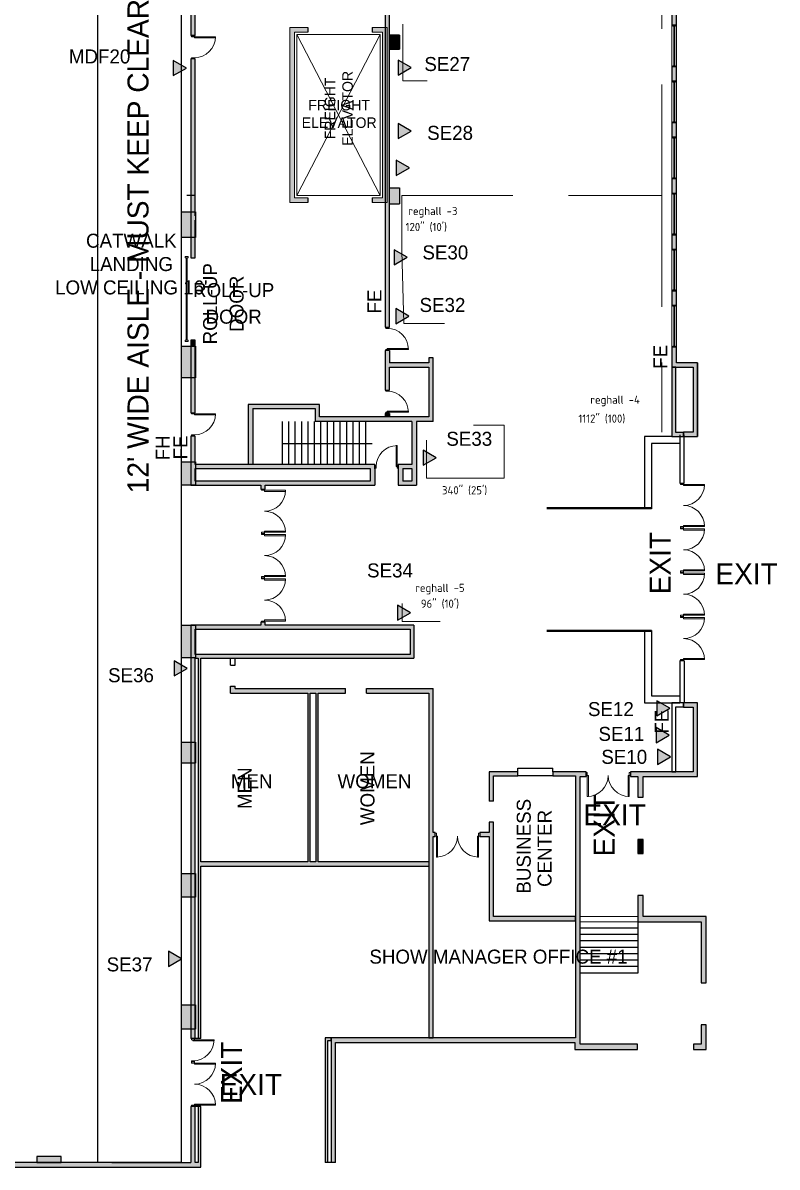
# Model space of a CAD drawing. Header units: inches. Extents: x 684 to 4480, y -4066 to -194.
# Drawn here: x 3188 to 4480, y -4065 to -2105 of the extents above; entities that cross this region are included whole.
import ezdxf
from ezdxf.enums import TextEntityAlignment as Align

# ---------------------------------------------------------------- set-up
doc = ezdxf.new("R2010")
doc.units = ezdxf.units.IN
doc.header["$LTSCALE"] = 100
doc.header["$MEASUREMENT"] = 0
doc.linetypes.add('DASHEDTINY', pattern=[2.8575, 1.905, -0.9525])
doc.layers.add('AP_Name', color=176, linetype='CONTINUOUS', lineweight=0, true_color=0x000080)
doc.layers.add('WIRE RUN', color=200, linetype='DASHEDTINY', lineweight=13, true_color=0xaa00ff)
for name, color, linetype in [('bldg_clmn', 9, 'CONTINUOUS'), ('bldg_fire90', 1, 'CONTINUOUS'), ('bldg_keepclear', 1, 'CONTINUOUS'), ('bldg_stairs', 9, 'CONTINUOUS'), ('bldg_text90', 94, 'CONTINUOUS')]:
    doc.layers.add(name, color=color, linetype=linetype)
for name, color, linetype, lineweight in [('bldg_doors', 7, 'CONTINUOUS', 18), ('bldg_elev', 9, 'CONTINUOUS', 18), ('bldg_glass', 7, 'CONTINUOUS', 18), ('bldg_text', 94, 'CONTINUOUS', 25), ('bldg_wallint', 7, 'CONTINUOUS', 25), ('bldg_wallintsol', 7, 'CONTINUOUS', 25), ('data_location', 110, 'CONTINUOUS', 25), ('LENGTH', 4, 'CONTINUOUS', 18)]:
    doc.layers.add(name, color=color, linetype=linetype, lineweight=lineweight)
doc.styles.add('bldgtx24', font='bldgtx24')
doc.styles.add('bldgtx30', font='bldgtx30')
doc.styles.add('bldgtx36', font='bldgtx36')
doc.styles.add('iso3098', font='iso3098')
doc.styles.add('showtx24', font='showtx24')

msp = doc.modelspace()

# ---------------------------------------------------------------- hatches: boundary and pattern name
at = {"layer": 'bldg_clmn'}
for points in [[(3459.4, -2428.9), (3483.4, -2428.9), (3483.4, -2472.9), (3459.4, -2472.9)], [(3459.4, -2658.9), (3483.4, -2658.9), (3483.4, -2712.9), (3459.4, -2712.9)], [(3459.4, -2856.9), (3483.4, -2856.9), (3483.4, -2896.9), (3459.4, -2896.9)], [(3459.4, -3136.9), (3483.4, -3136.9), (3483.4, -3192.9), (3459.4, -3192.9)], [(3459.4, -3336.9), (3483.4, -3336.9), (3483.4, -3372.9), (3459.4, -3372.9)], [(3459.4, -3561.9), (3483.4, -3561.9), (3483.4, -3602.9), (3459.4, -3602.9)], [(3459.4, -3786.9), (3483.4, -3786.9), (3483.4, -3828.9), (3459.4, -3828.9)], [(3211.4, -4056.9), (3253.4, -4056.9), (3253.4, -4046.9), (3211.4, -4046.9)]]:
    msp.add_hatch(color=256, dxfattribs=at).paths.add_polyline_path(points, flags=0)
at = {"layer": 'bldg_keepclear'}
h = msp.add_hatch(dxfattribs=at)
h.set_pattern_fill('ANSI31', color=256, scale=300, style=0)
h.set_pattern_definition([])
h.paths.add_polyline_path([(3459.4, -954.3), (3315.4, -954.3), (3315.4, -4056.4), (3459.4, -4056.4)], flags=0)
h.paths.add_polyline_path([(3357, -2036.1), (3357, -2939.1), (3412.8, -2939.1), (3412.8, -2036.1)], flags=0)
at = {"layer": 'bldg_wallintsol'}
for points in [[(3815.6, -1686.9), (3808.4, -1686.9), (3808.4, -2176.4), (3808.4, -2626.4), (3815.6, -2626.4)], [(3482.7, -1988.9), (3475.4, -1988.9), (3475.4, -2126.9), (3482.7, -2126.9)], [(4307.6, -2015.6), (4299.5, -2015.6), (4299.5, -2108.6), (4307.6, -2108.6)], [(3675.8, -2113), (3645.1, -2113), (3645.1, -2413), (3675.8, -2413), (3675.8, -2405), (3653.1, -2405), (3653.1, -2121), (3675.8, -2121)], [(3808.4, -2113), (3785.9, -2113), (3785.9, -2121), (3804, -2121), (3804, -2405), (3785.9, -2405), (3785.9, -2413), (3808.4, -2413), (3808.4, -2176.4)], [(3832.6, -2126), (3815.6, -2126), (3815.6, -2150), (3832.6, -2150)], [(3832.6, -2388), (3815.6, -2388), (3815.6, -2415), (3832.6, -2415)], [(3482.7, -2472.9), (3475.4, -2472.9), (3475.4, -2507.6), (3482.7, -2507.6)], [(3482.7, -2648.9), (3475.4, -2648.9), (3475.4, -2658.9), (3482.7, -2658.9)], [(4343.6, -2687.6), (4307.6, -2687.6), (4307.6, -2660.6), (4299.5, -2660.6), (4299.5, -2695.1), (4336.1, -2695.1), (4336.1, -2806.1), (4319.6, -2806.1), (4319.6, -2813.6), (4343.6, -2813.6)], [(4319.6, -2807), (4306.1, -2807), (4306.1, -2695.1), (4299.5, -2695.1), (4299.5, -2813.6), (4319.6, -2813.6)], [(3482.7, -2712.9), (3475.4, -2712.9), (3475.4, -2765.6), (3475.4, -2772.9), (3482.7, -2772.9)], [(3815.6, -2774.1), (3808.4, -2774.1), (3808.4, -2780.1), (3815.6, -2780.1)], [(3482.7, -2812.9), (3475.4, -2812.9), (3475.4, -2856.9), (3482.7, -2856.9)], [(3790.8, -2861.6), (3483.4, -2861.6), (3483.4, -2868.2), (3782.8, -2868.2), (3782.8, -2890.2), (3602.7, -2890.2), (3483.4, -2890.2), (3483.4, -2896.9), (3595.4, -2896.9), (3595.4, -2903.7), (3602.7, -2903.7), (3602.7, -2896.9), (3790.8, -2896.9)], [(3890.4, -3245.3), (3776.6, -3245.3), (3776.6, -3253.3), (3883.2, -3253.3), (3883.2, -3843.5), (3890.4, -3843.5), (3890.4, -3499), (3894.2, -3499), (3894.2, -3491.8), (3890.4, -3491.8)], [(4250.4, -3395.8), (4343.6, -3395.8), (4343.6, -3269.8), (4319.6, -3269.8), (4319.6, -3277.3), (4336.1, -3277.3), (4336.1, -3387.7), (4250.4, -3387.7), (4228.4, -3387.7), (4228.4, -3395.8), (4241.4, -3395.8), (4241.4, -3431.6), (4250.4, -3431.6)], [(4152.4, -3387.7), (4095.3, -3387.7), (4095.3, -3394.9), (4134.3, -3394.9), (4134.3, -3843.5), (3715.9, -3843.5), (3715.9, -3848.1), (3715.9, -4056.9), (3723.4, -4056.9), (3723.4, -3851.6), (4133.4, -3851.6), (4133.4, -3863.6), (4240.4, -3863.6), (4240.4, -3854.6), (4142.4, -3854.6), (4142.4, -3843.5), (4142.4, -3395.8), (4152.4, -3395.8)], [(4035.3, -3387.7), (3986.4, -3387.7), (3986.4, -3438.4), (3993.7, -3438.4), (3993.7, -3394.9), (4035.3, -3394.9)], [(3993.7, -3491.8), (3993.7, -3474.4), (3986.4, -3474.4), (3986.4, -3491.8), (3970.2, -3491.8), (3970.2, -3499), (3986.4, -3499), (3986.4, -3642.9), (4134.3, -3642.9), (4134.3, -3635.6), (3993.7, -3635.6)], [(4250.4, -3503.6), (4241.4, -3503.6), (4241.4, -3527.6), (4250.4, -3527.6)], [(4358.4, -3635.6), (4250.4, -3635.6), (4250.4, -3599.6), (4241.4, -3599.6), (4241.4, -3635.6), (4241.4, -3644.6), (4250.4, -3644.6), (4349.4, -3644.6), (4349.4, -3749.4), (4358.4, -3749.4)], [(4358.4, -3821.4), (4349.4, -3821.4), (4349.4, -3854.6), (4336.4, -3854.6), (4336.4, -3863.6), (4358.4, -3863.6)], [(3715.9, -3843.5), (3705.4, -3843.5), (3705.4, -4056.9), (3710.1, -4056.9), (3710.1, -3848.1), (3715.9, -3848.1)], [(3492.7, -3960.9), (3488.1, -3960.9), (3488.1, -4056.9), (3482.7, -4056.9), (3482.7, -3960.9), (3475.4, -3960.9), (3475.4, -4056.9), (3340, -4056.9), (2196.4, -4056.9), (2196.4, -4065), (3340, -4065), (3492.7, -4065)], [(3492.7, -3960.9), (3488.1, -3960.9), (3488.1, -4056.9), (3482.7, -4056.9), (3482.7, -3960.9), (3475.4, -3960.9), (3475.4, -4056.9), (3340, -4056.9), (3340, -4065), (3492.7, -4065)]]:
    msp.add_hatch(color=256, dxfattribs=at).paths.add_polyline_path(points, flags=0)
h = msp.add_hatch(color=256, dxfattribs=at)
h.paths.add_polyline_path([(3482.7, -2166.9), (3475.4, -2166.9), (3475.4, -2183.6), (3475.4, -2400.9), (3482.7, -2400.9)], flags=0)
h.paths.add_polyline_path([(3482.7, -2400.9), (3475.4, -2400.9), (3475.4, -2402.9), (3475.4, -2428.9), (3482.7, -2428.9)], flags=0)
h = msp.add_hatch(color=256, dxfattribs=at)
h.paths.add_polyline_path([(4307.6, -2180.6), (4299.5, -2180.6), (4299.5, -2204.6), (4307.6, -2204.6)], flags=0)
h.paths.add_polyline_path([(4307.6, -2276.6), (4299.5, -2276.6), (4299.5, -2300.6), (4307.6, -2300.6)], flags=0)
h.paths.add_polyline_path([(4307.6, -2372.6), (4299.5, -2372.6), (4299.5, -2396.6), (4307.6, -2396.6)], flags=0)
h.paths.add_polyline_path([(4307.6, -2468.6), (4299.5, -2468.6), (4299.5, -2492.6), (4307.6, -2492.6)], flags=0)
h.paths.add_polyline_path([(4307.6, -2564.6), (4299.5, -2564.6), (4299.5, -2588.6), (4307.6, -2588.6)], flags=0)
h = msp.add_hatch(color=256, dxfattribs=at)
h.paths.add_polyline_path([(3861.9, -2788.1), (3890.4, -2788.1), (3890.4, -2687.6), (3890.4, -2679), (3883.2, -2679), (3883.2, -2687.6), (3815.6, -2687.6), (3815.6, -2666.4), (3808.4, -2666.4), (3808.4, -2734.1), (3815.6, -2734.1), (3815.6, -2694.9), (3883.2, -2694.9), (3883.2, -2780.1), (3695.6, -2780.1), (3695.6, -2759), (3573.6, -2759), (3573.6, -2861.6), (3581.6, -2861.6), (3581.6, -2765.6), (3688.4, -2765.6), (3688.4, -2788.1), (3853.9, -2788.1), (3853.9, -2861.6), (3830.8, -2861.6), (3830.8, -2868.9), (3830.8, -2896.9), (3861.9, -2896.9)], flags=0)
h.paths.add_polyline_path([(3853.9, -2868.2), (3853.9, -2890.2), (3838.8, -2890.2), (3838.8, -2868.2)], flags=0)
h = msp.add_hatch(color=256, dxfattribs=at)
h.paths.add_polyline_path([(3857.3, -3136.9), (3602.7, -3136.9), (3602.7, -3131.7), (3595.4, -3131.7), (3595.4, -3136.9), (3475.4, -3136.9), (3475.4, -3193.5), (3475.4, -3844.9), (3482.7, -3844.9), (3482.7, -3193.5), (3488.1, -3193.5), (3488.1, -3549.6), (3488.1, -3844.9), (3492.7, -3844.9), (3492.7, -3549.6), (3883.2, -3549.6), (3883.2, -3542.4), (3693.8, -3542.4), (3693.8, -3253.3), (3740.6, -3253.3), (3740.6, -3245.3), (3551.5, -3245.3), (3551.5, -3241.1), (3543.5, -3241.1), (3543.5, -3253.3), (3675.8, -3253.3), (3675.8, -3542.4), (3492.7, -3542.4), (3492.7, -3193.5), (3857.3, -3193.5)], flags=0)
h.paths.add_polyline_path([(3602.7, -3143.5), (3851.4, -3143.5), (3851.4, -3186.8), (3492.7, -3186.8), (3482.7, -3186.8), (3482.7, -3143.5)], flags=0)
h.paths.add_polyline_path([(3679.8, -3253.3), (3689.8, -3253.3), (3689.8, -3542.4), (3679.8, -3542.4)], flags=0)
at = {"layer": 'data_location'}
for points in [[(3467.8, -2182.7), (3445.4, -2169.8), (3445.4, -2195.6)], [(3853, -2181.9), (3830.6, -2169), (3830.6, -2194.8)], [(3853, -2290.5), (3830.6, -2277.6), (3830.6, -2303.4)], [(3849.7, -2353.6), (3827.3, -2340.6), (3827.3, -2366.5)], [(3846, -2506.7), (3823.6, -2493.8), (3823.6, -2519.6)], [(3848.9, -2607.5), (3826.5, -2594.6), (3826.5, -2620.4)], [(3895.5, -2850), (3873.2, -2837.1), (3873.2, -2862.9)], [(3851.8, -3115.5), (3829.4, -3102.6), (3829.4, -3128.4)], [(3469.3, -3210.8), (3447, -3197.9), (3447, -3223.7)], [(4295.9, -3279), (4273.5, -3266.1), (4273.5, -3292)], [(4294.7, -3325.2), (4272.3, -3312.3), (4272.3, -3338.1)], [(4297.2, -3362.3), (4274.8, -3349.4), (4274.8, -3375.2)], [(3437, -3695.3), (3437, -3721.2), (3459.4, -3708.2)]]:
    msp.add_hatch(color=256, dxfattribs=at).paths.add_polyline_path(points, flags=0)

# ---------------------------------------------------------------- linework, layer by layer
at = {"layer": 'bldg_clmn'}
for points in [[(3459.4, -2428.9), (3483.4, -2428.9), (3483.4, -2472.9), (3459.4, -2472.9)], [(3459.4, -2658.9), (3483.4, -2658.9), (3483.4, -2712.9), (3459.4, -2712.9)], [(3459.4, -2856.9), (3483.4, -2856.9), (3483.4, -2896.9), (3459.4, -2896.9)], [(3459.4, -3136.9), (3483.4, -3136.9), (3483.4, -3192.9), (3459.4, -3192.9)], [(3459.4, -3336.9), (3483.4, -3336.9), (3483.4, -3372.9), (3459.4, -3372.9)], [(3459.4, -3561.9), (3483.4, -3561.9), (3483.4, -3602.9), (3459.4, -3602.9)], [(3459.4, -3786.9), (3483.4, -3786.9), (3483.4, -3828.9), (3459.4, -3828.9)], [(3211.4, -4056.9), (3253.4, -4056.9), (3253.4, -4046.9), (3211.4, -4046.9)]]:
    msp.add_lwpolyline(points, close=True, dxfattribs=at)
at = {"layer": 'bldg_doors'}
for p, q in [((3476.6, -2128.9), (3476.6, -2126.9)), ((3476.6, -2126.9), (3481.6, -2126.9)), ((3481.6, -2128.9), (3476.6, -2128.9)), ((3481.6, -2126.9), (3481.6, -2128.9)), ((3481.6, -2128.9), (3481.6, -2130.6)), ((3517.6, -2128.9), (3481.6, -2128.9)), ((3481.6, -2130.6), (3517.6, -2130.6)), ((3517.6, -2130.6), (3517.6, -2128.9)), ((3476.6, -2164.9), (3476.6, -2166.9)), ((3481.6, -2164.9), (3476.6, -2164.9)), ((3476.6, -2166.9), (3481.6, -2166.9)), ((3481.6, -2166.9), (3481.6, -2164.9)), ((3470.7, -2505.6), (3465.7, -2505.6)), ((3465.7, -2505.6), (3465.7, -2507.6)), ((3465.7, -2507.6), (3470.7, -2507.6)), ((3469.2, -2507.6), (3467.2, -2507.6)), ((3467.2, -2507.6), (3467.2, -2648.9)), ((3469.2, -2648.9), (3469.2, -2507.6)), ((3470.7, -2507.6), (3470.7, -2505.6)), ((3814.5, -2626.4), (3809.5, -2626.4)), ((3809.5, -2626.4), (3809.5, -2628.4)), ((3809.5, -2628.4), (3814.5, -2628.4)), ((3814.5, -2628.4), (3814.5, -2626.4)), ((3465.7, -2650.9), (3465.7, -2648.9)), ((3465.7, -2648.9), (3470.7, -2648.9)), ((3470.7, -2650.9), (3465.7, -2650.9)), ((3467.2, -2648.9), (3469.2, -2648.9)), ((3470.7, -2648.9), (3470.7, -2650.9)), ((3809.5, -2666.4), (3809.5, -2664.4)), ((3809.5, -2664.4), (3814.5, -2664.4)), ((3812, -2664.4), (3812, -2662.7)), ((3812, -2662.7), (3848, -2662.7)), ((3848, -2664.4), (3812, -2664.4)), ((3814.5, -2664.4), (3814.5, -2666.4)), ((3848, -2662.7), (3848, -2664.4)), ((3814.5, -2666.4), (3809.5, -2666.4)), ((3814.5, -2734.1), (3809.5, -2734.1)), ((3809.5, -2734.1), (3809.5, -2736.1)), ((3809.5, -2736.1), (3814.5, -2736.1)), ((3814.5, -2736.1), (3814.5, -2734.1)), ((3476.6, -2774.9), (3476.6, -2772.9)), ((3476.6, -2772.9), (3481.6, -2772.9)), ((3481.6, -2774.9), (3476.6, -2774.9)), ((3481.6, -2772.9), (3481.6, -2774.9)), ((3481.6, -2774.9), (3481.6, -2776.6)), ((3517.6, -2774.9), (3481.6, -2774.9)), ((3481.6, -2776.6), (3517.6, -2776.6)), ((3517.6, -2776.6), (3517.6, -2774.9)), ((3809.5, -2774.1), (3809.5, -2772.1)), ((3809.5, -2772.1), (3814.5, -2772.1)), ((3814.5, -2774.1), (3809.5, -2774.1)), ((3812, -2772.1), (3812, -2770.4)), ((3812, -2770.4), (3848, -2770.4)), ((3848, -2772.1), (3812, -2772.1)), ((3814.5, -2772.1), (3814.5, -2774.1)), ((3848, -2770.4), (3848, -2772.1)), ((3476.6, -2810.9), (3476.6, -2812.9)), ((3481.6, -2810.9), (3476.6, -2810.9)), ((3476.6, -2812.9), (3481.6, -2812.9)), ((3481.6, -2812.9), (3481.6, -2810.9)), ((3827, -2865.2), (3827, -2829.2)), ((3827, -2829.2), (3828.8, -2829.2)), ((3828.8, -2829.2), (3828.8, -2865.2)), ((3792.8, -2862.7), (3790.8, -2862.7)), ((3790.8, -2862.7), (3790.8, -2867.7)), ((3790.8, -2867.7), (3792.8, -2867.7)), ((3792.8, -2867.7), (3792.8, -2862.7)), ((3828.8, -2865.2), (3827, -2865.2)), ((3828.8, -2862.7), (3830.8, -2862.7)), ((3828.8, -2867.7), (3828.8, -2862.7)), ((3830.8, -2867.7), (3828.8, -2867.7)), ((3830.8, -2862.7), (3830.8, -2867.7)), ((4314.4, -2895.8), (4314.4, -2893.8)), ((4314.4, -2893.8), (4319.4, -2893.8)), ((4319.4, -2895.8), (4314.4, -2895.8)), ((4319.4, -2893.8), (4319.4, -2895.8)), ((4319.4, -2895.8), (4319.4, -2897.8)), ((4355.4, -2895.8), (4319.4, -2895.8)), ((4319.4, -2897.8), (4355.4, -2897.8)), ((4355.4, -2897.8), (4355.4, -2895.8)), ((3596.6, -2905.7), (3596.6, -2903.7)), ((3596.6, -2903.7), (3601.6, -2903.7)), ((3601.6, -2905.7), (3596.6, -2905.7)), ((3601.6, -2903.7), (3601.6, -2905.7)), ((3601.6, -2905.7), (3601.6, -2907.7)), ((3637.6, -2905.7), (3601.6, -2905.7)), ((3601.6, -2907.7), (3637.6, -2907.7)), ((3637.6, -2907.7), (3637.6, -2905.7)), ((3596.6, -2977.7), (3596.6, -2979.7)), ((3601.6, -2977.7), (3596.6, -2977.7)), ((3601.6, -2977.7), (3601.6, -2975.7)), ((3601.6, -2975.7), (3637.6, -2975.7)), ((3601.6, -2979.7), (3601.6, -2977.7)), ((3637.6, -2977.7), (3601.6, -2977.7)), ((3637.6, -2975.7), (3637.6, -2977.7)), ((4314.4, -2967.8), (4314.4, -2969.8)), ((4319.4, -2967.8), (4314.4, -2967.8)), ((4314.4, -2971.8), (4314.4, -2969.8)), ((4314.4, -2969.8), (4319.4, -2969.8)), ((4314.4, -2969.8), (4319.4, -2969.8)), ((4319.4, -2971.8), (4314.4, -2971.8)), ((4319.4, -2967.8), (4319.4, -2965.8)), ((4319.4, -2965.8), (4355.4, -2965.8)), ((4355.4, -2967.8), (4319.4, -2967.8)), ((4319.4, -2969.8), (4319.4, -2967.8)), ((4319.4, -2969.8), (4319.4, -2971.8)), ((4319.4, -2971.8), (4319.4, -2973.8)), ((4355.4, -2971.8), (4319.4, -2971.8)), ((4319.4, -2973.8), (4355.4, -2973.8)), ((4355.4, -2965.8), (4355.4, -2967.8)), ((4355.4, -2973.8), (4355.4, -2971.8)), ((3596.6, -2981.7), (3596.6, -2979.7)), ((3596.6, -2979.7), (3601.6, -2979.7)), ((3596.6, -2979.7), (3601.6, -2979.7)), ((3601.6, -2981.7), (3596.6, -2981.7)), ((3601.6, -2979.7), (3601.6, -2981.7)), ((3601.6, -2981.7), (3601.6, -2983.7)), ((3637.6, -2981.7), (3601.6, -2981.7)), ((3601.6, -2983.7), (3637.6, -2983.7)), ((3637.6, -2983.7), (3637.6, -2981.7)), ((3596.6, -3053.7), (3596.6, -3055.7)), ((3601.6, -3053.7), (3596.6, -3053.7)), ((3596.6, -3055.7), (3601.6, -3055.7)), ((3596.6, -3057.7), (3596.6, -3055.7)), ((3596.6, -3055.7), (3601.6, -3055.7)), ((3601.6, -3053.7), (3601.6, -3051.7)), ((3601.6, -3051.7), (3637.6, -3051.7)), ((3601.6, -3055.7), (3601.6, -3053.7)), ((3637.6, -3053.7), (3601.6, -3053.7)), ((3601.6, -3055.7), (3601.6, -3057.7)), ((3637.6, -3051.7), (3637.6, -3053.7)), ((4314.4, -3043.8), (4314.4, -3045.8)), ((4319.4, -3043.8), (4314.4, -3043.8)), ((4314.4, -3045.8), (4319.4, -3045.8)), ((4314.4, -3047.8), (4314.4, -3045.8)), ((4314.4, -3045.8), (4319.4, -3045.8)), ((4319.4, -3047.8), (4314.4, -3047.8)), ((4319.4, -3043.8), (4319.4, -3041.8)), ((4319.4, -3041.8), (4355.4, -3041.8)), ((4355.4, -3043.8), (4319.4, -3043.8)), ((4319.4, -3045.8), (4319.4, -3043.8)), ((4319.4, -3045.8), (4319.4, -3047.8)), ((4319.4, -3047.8), (4319.4, -3049.8)), ((4355.4, -3047.8), (4319.4, -3047.8)), ((4319.4, -3049.8), (4355.4, -3049.8)), ((4355.4, -3041.8), (4355.4, -3043.8)), ((4355.4, -3049.8), (4355.4, -3047.8)), ((3601.6, -3057.7), (3596.6, -3057.7)), ((3601.6, -3057.7), (3601.6, -3059.7)), ((3637.6, -3057.7), (3601.6, -3057.7)), ((3601.6, -3059.7), (3637.6, -3059.7)), ((3637.6, -3059.7), (3637.6, -3057.7)), ((3596.6, -3129.7), (3596.6, -3131.7)), ((3601.6, -3129.7), (3596.6, -3129.7)), ((3596.6, -3131.7), (3601.6, -3131.7)), ((3601.6, -3129.7), (3601.6, -3127.7)), ((3601.6, -3127.7), (3637.6, -3127.7)), ((3601.6, -3131.7), (3601.6, -3129.7)), ((3637.6, -3129.7), (3601.6, -3129.7)), ((3637.6, -3127.7), (3637.6, -3129.7)), ((4314.4, -3119.8), (4314.4, -3121.8)), ((4319.4, -3119.8), (4314.4, -3119.8)), ((4314.4, -3121.8), (4319.4, -3121.8)), ((4314.4, -3121.8), (4319.4, -3121.8)), ((4314.4, -3123.8), (4314.4, -3121.8)), ((4314.4, -3121.8), (4319.4, -3121.8)), ((4319.4, -3123.8), (4314.4, -3123.8)), ((4319.4, -3119.8), (4319.4, -3117.8)), ((4319.4, -3117.8), (4355.4, -3117.8)), ((4319.4, -3121.8), (4319.4, -3119.8)), ((4355.4, -3119.8), (4319.4, -3119.8)), ((4319.4, -3121.8), (4319.4, -3123.8)), ((4319.4, -3123.8), (4319.4, -3125.8)), ((4355.4, -3123.8), (4319.4, -3123.8)), ((4319.4, -3125.8), (4355.4, -3125.8)), ((4355.4, -3117.8), (4355.4, -3119.8)), ((4355.4, -3125.8), (4355.4, -3123.8)), ((4319.4, -3195.8), (4319.4, -3193.8)), ((4319.4, -3193.8), (4355.4, -3193.8)), ((4355.4, -3193.8), (4355.4, -3195.8)), ((4314.4, -3195.8), (4314.4, -3197.8)), ((4319.4, -3195.8), (4314.4, -3195.8)), ((4314.4, -3197.8), (4319.4, -3197.8)), ((4319.4, -3197.8), (4319.4, -3195.8)), ((4355.4, -3195.8), (4319.4, -3195.8)), ((4154.4, -3389.2), (4152.4, -3389.2)), ((4152.4, -3389.2), (4152.4, -3394.2)), ((4154.4, -3394.2), (4154.4, -3389.2)), ((4226.4, -3389.2), (4228.4, -3389.2)), ((4226.4, -3394.2), (4226.4, -3389.2)), ((4228.4, -3389.2), (4228.4, -3394.2)), ((4152.4, -3394.2), (4154.4, -3394.2)), ((4154.4, -3394.2), (4156.4, -3394.2)), ((4154.4, -3430.2), (4154.4, -3394.2)), ((4156.4, -3394.2), (4156.4, -3430.2)), ((4226.4, -3394.2), (4224.4, -3394.2)), ((4224.4, -3394.2), (4224.4, -3430.2)), ((4228.4, -3394.2), (4226.4, -3394.2)), ((4226.4, -3430.2), (4226.4, -3394.2)), ((4156.4, -3430.2), (4154.4, -3430.2)), ((4224.4, -3430.2), (4226.4, -3430.2)), ((3896.2, -3492.9), (3894.2, -3492.9)), ((3894.2, -3492.9), (3894.2, -3497.9)), ((3894.2, -3497.9), (3896.2, -3497.9)), ((3896.2, -3497.9), (3896.2, -3492.9)), ((3896.2, -3497.9), (3898.2, -3497.9)), ((3896.2, -3533.9), (3896.2, -3497.9)), ((3898.2, -3497.9), (3898.2, -3533.9)), ((3968.2, -3497.9), (3966.2, -3497.9)), ((3966.2, -3497.9), (3966.2, -3533.9)), ((3968.2, -3492.9), (3970.2, -3492.9)), ((3968.2, -3497.9), (3968.2, -3492.9)), ((3970.2, -3497.9), (3968.2, -3497.9)), ((3968.2, -3533.9), (3968.2, -3497.9)), ((3970.2, -3492.9), (3970.2, -3497.9)), ((3898.2, -3533.9), (3896.2, -3533.9)), ((3966.2, -3533.9), (3968.2, -3533.9)), ((3476.6, -3844.9), (3476.6, -3846.9)), ((3481.6, -3844.9), (3476.6, -3844.9)), ((3476.6, -3846.9), (3481.6, -3846.9)), ((3476.6, -3846.9), (3481.6, -3846.9)), ((3479.1, -3846.9), (3479.1, -3848.9)), ((3515.1, -3846.9), (3479.1, -3846.9)), ((3479.1, -3848.9), (3515.1, -3848.9)), ((3481.6, -3846.9), (3481.6, -3844.9)), ((3515.1, -3848.9), (3515.1, -3846.9)), ((3476.6, -3882.9), (3476.6, -3884.9)), ((3481.6, -3882.9), (3476.6, -3882.9)), ((3476.6, -3884.9), (3481.6, -3884.9)), ((3476.6, -3886.9), (3476.6, -3884.9)), ((3476.6, -3884.9), (3481.6, -3884.9)), ((3481.6, -3886.9), (3476.6, -3886.9)), ((3481.6, -3884.9), (3481.6, -3882.9)), ((3481.6, -3884.9), (3481.6, -3886.9)), ((3481.6, -3886.9), (3481.6, -3888.9)), ((3517.6, -3886.9), (3481.6, -3886.9)), ((3481.6, -3888.9), (3517.6, -3888.9)), ((3517.6, -3888.9), (3517.6, -3886.9)), ((3481.6, -3958.9), (3481.6, -3956.9)), ((3481.6, -3956.9), (3517.6, -3956.9)), ((3517.6, -3956.9), (3517.6, -3958.9)), ((3476.6, -3958.9), (3476.6, -3960.9)), ((3481.6, -3958.9), (3476.6, -3958.9)), ((3476.6, -3960.9), (3481.6, -3960.9)), ((3481.6, -3960.9), (3481.6, -3958.9)), ((3517.6, -3958.9), (3481.6, -3958.9))]:
    msp.add_line(p, q, dxfattribs=at)
for centre, start, end in [((3481.6, -2128.9), 270, 0), ((3812, -2664.4), 0, 90), ((3812, -2772.1), 0, 90), ((3481.6, -2774.9), 270, 0), ((3828.8, -2865.2), 90, 180), ((4319.4, -2895.8), 270, 0), ((3601.6, -2905.7), 270, 0), ((4319.4, -2967.8), 0, 90), ((3601.6, -2977.7), 0, 90), ((4319.4, -2971.8), 270, 0), ((3601.6, -2981.7), 270, 0), ((3601.6, -3053.7), 0, 90), ((4319.4, -3043.8), 0, 90), ((4319.4, -3047.8), 270, 0), ((3601.6, -3057.7), 270, 0), ((3601.6, -3129.7), 0, 90), ((4319.4, -3119.8), 0, 90), ((4319.4, -3123.8), 270, 0), ((4319.4, -3195.8), 0, 90), ((4154.4, -3394.2), -90, 0), ((4226.4, -3394.2), 180, 270), ((3896.2, -3497.9), -90, 0), ((3968.2, -3497.9), 180, 270), ((3479.1, -3846.9), -90, 0), ((3481.6, -3886.9), 270, 0), ((3481.6, -3958.9), 0, 90)]:
    msp.add_arc(centre, 36, start, end, dxfattribs=at)
at = {"layer": 'bldg_elev'}
for p, q in [((3657.1, -2401), (3800, -2125)), ((3800, -2401), (3657.1, -2125))]:
    msp.add_line(p, q, dxfattribs=at)
for points in [[(3675.8, -2413), (3645.1, -2413), (3645.1, -2113), (3675.8, -2113)], [(3785.9, -2113), (3812, -2113), (3812, -2413), (3785.9, -2413)], [(3675.8, -2405), (3653.1, -2405), (3653.1, -2121), (3675.8, -2121)], [(3785.9, -2121), (3804, -2121), (3804, -2405), (3785.9, -2405)]]:
    msp.add_lwpolyline(points, dxfattribs=at)
msp.add_lwpolyline([(3800, -2401), (3657.1, -2401), (3657.1, -2125), (3800, -2125)], close=True, dxfattribs=at)
at = {"layer": 'bldg_glass'}
for p, q in [((4299.5, -2180.6), (4299.5, -2108.6)), ((4301.2, -2110.6), (4301.2, -2108.6)), ((4301.2, -2108.6), (4305.9, -2108.6)), ((4305.9, -2110.6), (4301.2, -2110.6)), ((4302.6, -2178.7), (4302.6, -2110.6)), ((4302.6, -2110.6), (4304.5, -2110.6)), ((4304.5, -2112.6), (4302.6, -2112.6)), ((4303.6, -2176.7), (4303.6, -2112.6)), ((4304.5, -2110.6), (4304.5, -2178.7)), ((4305.9, -2108.6), (4305.9, -2110.6)), ((4307.6, -2180.6), (4307.6, -2108.6)), ((4301.2, -2178.7), (4301.2, -2180.6)), ((4305.9, -2178.7), (4301.2, -2178.7)), ((4301.2, -2180.6), (4305.9, -2180.6)), ((4304.5, -2176.7), (4302.6, -2176.7)), ((4304.5, -2178.7), (4302.6, -2178.7)), ((4305.9, -2180.6), (4305.9, -2178.7)), ((4299.5, -2276.6), (4299.5, -2204.6)), ((4301.2, -2206.6), (4301.2, -2204.6)), ((4301.2, -2204.6), (4305.9, -2204.6)), ((4305.9, -2206.6), (4301.2, -2206.6)), ((4302.6, -2274.7), (4302.6, -2206.6)), ((4302.6, -2206.6), (4304.5, -2206.6)), ((4304.5, -2208.6), (4302.6, -2208.6)), ((4303.6, -2272.7), (4303.6, -2208.6)), ((4304.5, -2206.6), (4304.5, -2274.7)), ((4305.9, -2204.6), (4305.9, -2206.6)), ((4307.6, -2276.6), (4307.6, -2204.6)), ((4304.5, -2272.7), (4302.6, -2272.7)), ((4301.2, -2274.7), (4301.2, -2276.6)), ((4305.9, -2274.7), (4301.2, -2274.7)), ((4301.2, -2276.6), (4305.9, -2276.6)), ((4304.5, -2274.7), (4302.6, -2274.7)), ((4305.9, -2276.6), (4305.9, -2274.7)), ((4299.5, -2372.6), (4299.5, -2300.6)), ((4301.2, -2302.6), (4301.2, -2300.6)), ((4301.2, -2300.6), (4305.9, -2300.6)), ((4305.9, -2302.6), (4301.2, -2302.6)), ((4302.6, -2370.7), (4302.6, -2302.6)), ((4302.6, -2302.6), (4304.5, -2302.6)), ((4304.5, -2304.6), (4302.6, -2304.6)), ((4303.6, -2368.7), (4303.6, -2304.6)), ((4304.5, -2302.6), (4304.5, -2370.7)), ((4305.9, -2300.6), (4305.9, -2302.6)), ((4307.6, -2372.6), (4307.6, -2300.6)), ((4301.2, -2370.7), (4301.2, -2372.6)), ((4305.9, -2370.7), (4301.2, -2370.7)), ((4304.5, -2368.7), (4302.6, -2368.7)), ((4304.5, -2370.7), (4302.6, -2370.7)), ((4305.9, -2372.6), (4305.9, -2370.7)), ((4301.2, -2372.6), (4305.9, -2372.6)), ((4299.5, -2468.6), (4299.5, -2396.6)), ((4301.2, -2398.6), (4301.2, -2396.6)), ((4301.2, -2396.6), (4305.9, -2396.6)), ((4305.9, -2398.6), (4301.2, -2398.6)), ((4302.6, -2466.7), (4302.6, -2398.6)), ((4302.6, -2398.6), (4304.5, -2398.6)), ((4304.5, -2400.6), (4302.6, -2400.6)), ((4303.6, -2464.7), (4303.6, -2400.6)), ((4304.5, -2398.6), (4304.5, -2466.7)), ((4305.9, -2396.6), (4305.9, -2398.6)), ((4307.6, -2468.6), (4307.6, -2396.6)), ((4301.2, -2466.7), (4301.2, -2468.6)), ((4305.9, -2466.7), (4301.2, -2466.7)), ((4301.2, -2468.6), (4305.9, -2468.6)), ((4304.5, -2464.7), (4302.6, -2464.7)), ((4304.5, -2466.7), (4302.6, -2466.7)), ((4305.9, -2468.6), (4305.9, -2466.7)), ((4299.5, -2564.6), (4299.5, -2492.6)), ((4301.2, -2494.6), (4301.2, -2492.6)), ((4301.2, -2492.6), (4305.9, -2492.6)), ((4305.9, -2494.6), (4301.2, -2494.6)), ((4302.6, -2562.7), (4302.6, -2494.6)), ((4302.6, -2494.6), (4304.5, -2494.6)), ((4304.5, -2496.6), (4302.6, -2496.6)), ((4303.6, -2560.7), (4303.6, -2496.6)), ((4304.5, -2494.6), (4304.5, -2562.7)), ((4305.9, -2492.6), (4305.9, -2494.6)), ((4307.6, -2564.6), (4307.6, -2492.6)), ((4301.2, -2562.7), (4301.2, -2564.6)), ((4305.9, -2562.7), (4301.2, -2562.7)), ((4301.2, -2564.6), (4305.9, -2564.6)), ((4304.5, -2560.7), (4302.6, -2560.7)), ((4304.5, -2562.7), (4302.6, -2562.7)), ((4305.9, -2564.6), (4305.9, -2562.7)), ((4299.5, -2660.6), (4299.5, -2588.6)), ((4301.2, -2590.6), (4301.2, -2588.6)), ((4301.2, -2588.6), (4305.9, -2588.6)), ((4305.9, -2590.6), (4301.2, -2590.6)), ((4302.6, -2658.7), (4302.6, -2590.6)), ((4302.6, -2590.6), (4304.5, -2590.6)), ((4304.5, -2592.6), (4302.6, -2592.6)), ((4303.6, -2656.7), (4303.6, -2592.6)), ((4304.5, -2590.6), (4304.5, -2658.7)), ((4305.9, -2588.6), (4305.9, -2590.6)), ((4307.6, -2660.6), (4307.6, -2588.6)), ((4301.2, -2658.7), (4301.2, -2660.6)), ((4305.9, -2658.7), (4301.2, -2658.7)), ((4301.2, -2660.6), (4305.9, -2660.6)), ((4304.5, -2656.7), (4302.6, -2656.7)), ((4304.5, -2658.7), (4302.6, -2658.7)), ((4305.9, -2660.6), (4305.9, -2658.7)), ((4241.4, -3635.6), (4142.4, -3635.6)), ((4241.4, -3644.6), (4142.4, -3644.6))]:
    msp.add_line(p, q, dxfattribs=at)
at = {"layer": 'bldg_keepclear'}
msp.add_lwpolyline([(3315.4, -4056.4), (3459.4, -4056.4), (3459.4, -954.3), (3315.4, -954.3)], close=True, dxfattribs=at)
at = {"layer": 'bldg_stairs'}
for p, q in [((3631.8, -2788.1), (3631.8, -2861.6)), ((3642.8, -2788.1), (3642.8, -2861.6)), ((3653.8, -2788.1), (3653.8, -2861.6)), ((3664.8, -2788.1), (3664.8, -2861.6)), ((3675.8, -2788.1), (3675.8, -2861.6)), ((3686.8, -2788.1), (3686.8, -2861.6)), ((3697.8, -2788.1), (3697.8, -2861.6)), ((3708.8, -2788.1), (3708.8, -2861.6)), ((3719.8, -2788.1), (3719.8, -2861.6)), ((3730.8, -2788.1), (3730.8, -2861.6)), ((3741.8, -2788.1), (3741.8, -2861.6)), ((3752.8, -2788.1), (3752.8, -2861.6)), ((3763.8, -2788.1), (3763.8, -2861.6)), ((3774.8, -2788.1), (3774.8, -2861.6)), ((3631.8, -2825.6), (3785.8, -2825.6)), ((4241.4, -3644.6), (4241.4, -3732.6)), ((4241.4, -3655.6), (4142.4, -3655.6)), ((4241.4, -3666.6), (4142.4, -3666.6)), ((4241.4, -3677.6), (4142.4, -3677.6)), ((4241.4, -3688.6), (4142.4, -3688.6)), ((4241.4, -3699.6), (4142.4, -3699.6)), ((4241.4, -3710.6), (4142.4, -3710.6)), ((4241.4, -3721.6), (4142.4, -3721.6)), ((4241.4, -3732.6), (4142.4, -3732.6))]:
    msp.add_line(p, q, dxfattribs=at)
at = {"layer": 'bldg_wallint'}
for p, q in [((3815.6, -2626.4), (3815.6, -1679.6)), ((3808.4, -1686.9), (3808.4, -2176.4)), ((3475.4, -1988.9), (3475.4, -2126.9)), ((3482.7, -2126.9), (3482.7, -1988.9)), ((4299.5, -2015.6), (4299.5, -2108.6)), ((4307.6, -2108.6), (4307.6, -2015.6)), ((3675.8, -2113), (3675.8, -2121)), ((3785.9, -2113), (3785.9, -2121)), ((4299.5, -2108.6), (4307.6, -2108.6)), ((3482.7, -2126.9), (3475.4, -2126.9)), ((3475.4, -2126.9), (3482.7, -2126.9)), ((3808.4, -2125.6), (3808.4, -2149.6)), ((3832.6, -2126), (3815.6, -2126)), ((3815.6, -2126), (3832.6, -2126)), ((3832.6, -2126), (3832.6, -2150)), ((3815.6, -2150), (3832.6, -2150)), ((3482.7, -2166.9), (3475.4, -2166.9)), ((3475.4, -2166.9), (3475.4, -2183.6)), ((3482.7, -2166.9), (3475.4, -2166.9)), ((3482.7, -2435.6), (3482.7, -2166.9)), ((3482.7, -2176.4), (3482.7, -2166.9)), ((3475.4, -2183.6), (3475.4, -2435.6)), ((3808.4, -2176.4), (3808.4, -2626.4)), ((4299.5, -2180.6), (4299.5, -2204.6)), ((4307.6, -2180.6), (4299.5, -2180.6)), ((4307.6, -2204.6), (4307.6, -2180.6)), ((4299.5, -2204.6), (4307.6, -2204.6)), ((4299.5, -2276.6), (4299.5, -2300.6)), ((4307.6, -2276.6), (4299.5, -2276.6)), ((4307.6, -2300.6), (4307.6, -2276.6)), ((4299.5, -2300.6), (4307.6, -2300.6)), ((3815.6, -2388), (3832.6, -2388)), ((3832.6, -2388), (3832.6, -2415)), ((4299.5, -2372.6), (4299.5, -2396.6)), ((4307.6, -2372.6), (4299.5, -2372.6)), ((4307.6, -2396.6), (4307.6, -2372.6)), ((3482.7, -2400.9), (3468.6, -2400.9)), ((3675.8, -2405), (3675.8, -2413)), ((3785.9, -2405), (3785.9, -2413)), ((4299.5, -2396.6), (4307.6, -2396.6)), ((3815.6, -2415), (3832.6, -2415)), ((3475.4, -2435.6), (3475.4, -2507.6)), ((3482.7, -2507.6), (3482.7, -2442.9)), ((4299.5, -2468.6), (4299.5, -2492.6)), ((4307.6, -2468.6), (4299.5, -2468.6)), ((4307.6, -2492.6), (4307.6, -2468.6)), ((3475.4, -2507.6), (3482.7, -2507.6)), ((4299.5, -2492.6), (4307.6, -2492.6)), ((4299.5, -2564.6), (4299.5, -2588.6)), ((4307.6, -2564.6), (4299.5, -2564.6)), ((4307.6, -2588.6), (4307.6, -2564.6)), ((4299.5, -2588.6), (4307.6, -2588.6)), ((3808.4, -2626.4), (3815.6, -2626.4)), ((3475.4, -2648.9), (3475.4, -2765.6)), ((3482.7, -2648.9), (3475.4, -2648.9)), ((3482.7, -2772.9), (3482.7, -2648.9)), ((4299.5, -2660.6), (4299.5, -2695.1)), ((4307.6, -2660.6), (4299.5, -2660.6)), ((4307.6, -2687.6), (4307.6, -2660.6)), ((3815.6, -2666.4), (3808.4, -2666.4)), ((3808.4, -2666.4), (3808.4, -2734.1)), ((3815.6, -2666.4), (3815.6, -2687.6)), ((3883.2, -2679), (3883.2, -2687.6)), ((3890.4, -2679), (3883.2, -2679)), ((3890.4, -2687.6), (3890.4, -2679)), ((3883.2, -2687.6), (3815.6, -2687.6)), ((3815.6, -2694.9), (3883.2, -2694.9)), ((3815.6, -2734.1), (3815.6, -2694.9)), ((3883.2, -2694.9), (3883.2, -2780.1)), ((3890.4, -2788.1), (3890.4, -2687.6)), ((4299.5, -2695.1), (4299.5, -2813.6)), ((4306.1, -2695.1), (4299.5, -2695.1)), ((4299.5, -2695.1), (4336.1, -2695.1)), ((4306.1, -2807), (4306.1, -2695.1)), ((4343.6, -2687.6), (4307.6, -2687.6)), ((4336.1, -2695.1), (4336.1, -2806.1)), ((4343.6, -2687.6), (4343.6, -2813.6)), ((4343.6, -2813.6), (4343.6, -2687.6)), ((3808.4, -2734.1), (3815.6, -2734.1)), ((3695.6, -2759), (3573.6, -2759)), ((3573.6, -2759), (3573.6, -2861.6)), ((3695.6, -2780.1), (3695.6, -2759)), ((3475.4, -2765.6), (3475.4, -2772.9)), ((3475.4, -2772.9), (3482.7, -2772.9)), ((3581.6, -2765.6), (3688.4, -2765.6)), ((3581.6, -2765.6), (3581.6, -2861.6)), ((3688.4, -2765.6), (3688.4, -2788.1)), ((3883.2, -2780.1), (3695.6, -2780.1)), ((3815.6, -2774.1), (3808.4, -2774.1)), ((3808.4, -2774.1), (3808.4, -2780.1)), ((3815.6, -2774.1), (3815.6, -2780.1)), ((3853.9, -2788.1), (3688.4, -2788.1)), ((3853.9, -2788.1), (3853.9, -2861.6)), ((3890.4, -2788.1), (3861.9, -2788.1)), ((3861.9, -2788.1), (3861.9, -2896.9)), ((3475.4, -2812.9), (3475.4, -2861.6)), ((3482.7, -2812.9), (3475.4, -2812.9)), ((3482.7, -2861.6), (3482.7, -2812.9)), ((4299.5, -2813.6), (4252.5, -2813.6)), ((4252.5, -2813.6), (4252.5, -2937.7)), ((4299.5, -2813.6), (4319.6, -2813.6)), ((4319.6, -2807), (4306.1, -2807)), ((4313.3, -2810.6), (4313.3, -2893.8)), ((4319.6, -2806.1), (4319.6, -2813.6)), ((4336.1, -2806.1), (4319.6, -2806.1)), ((4319.6, -2813.6), (4319.6, -2807)), ((4319.6, -2813.6), (4343.6, -2813.6)), ((4320.5, -2893.8), (4320.5, -2810.6)), ((4264.5, -2825.6), (4264.5, -2937.7)), ((4313.3, -2825.6), (4264.5, -2825.6)), ((3475.4, -2861.6), (3475.4, -2896.9)), ((3790.8, -2861.6), (3482.7, -2861.6)), ((3482.7, -2868.2), (3782.8, -2868.2)), ((3482.7, -2890.2), (3482.7, -2868.2)), ((3782.8, -2868.2), (3782.8, -2890.2)), ((3790.8, -2861.6), (3790.8, -2896.9)), ((3790.8, -2868.9), (3790.8, -2861.6)), ((3853.9, -2861.6), (3830.8, -2861.6)), ((3830.8, -2861.6), (3830.8, -2896.9)), ((3830.8, -2861.6), (3830.8, -2868.9)), ((3838.8, -2868.2), (3853.9, -2868.2)), ((3838.8, -2868.2), (3838.8, -2890.2)), ((3853.9, -2868.2), (3853.9, -2890.2)), ((3475.4, -2896.9), (3595.4, -2896.9)), ((3602.7, -2890.2), (3482.7, -2890.2)), ((3595.4, -2896.9), (3595.4, -2903.7)), ((3782.8, -2890.2), (3602.7, -2890.2)), ((3602.7, -2896.9), (3790.8, -2896.9)), ((3602.7, -2903.7), (3602.7, -2896.9)), ((3830.8, -2896.9), (3861.9, -2896.9)), ((3853.9, -2890.2), (3838.8, -2890.2)), ((4313.3, -2893.8), (4320.5, -2893.8)), ((3595.4, -2903.7), (3602.7, -2903.7)), ((4264.5, -2935.7), (4085.5, -2935.7)), ((4264.5, -2937.7), (4085.5, -2937.7)), ((3595.4, -3131.7), (3595.4, -3136.9)), ((3602.7, -3131.7), (3595.4, -3131.7)), ((3602.7, -3136.9), (3602.7, -3131.7)), ((3595.4, -3136.9), (3475.4, -3136.9)), ((3475.4, -3136.9), (3475.4, -3193.5)), ((3482.7, -3143.5), (3602.7, -3143.5)), ((3482.7, -3186.8), (3482.7, -3143.5)), ((3857.3, -3136.9), (3602.7, -3136.9)), ((3602.7, -3143.5), (3851.4, -3143.5)), ((3851.4, -3143.5), (3851.4, -3186.8)), ((3857.3, -3136.9), (3857.3, -3193.5)), ((4264.5, -3145.7), (4085.5, -3145.7)), ((4264.5, -3147.7), (4085.5, -3147.7)), ((4252.5, -3145.7), (4252.5, -3269.8)), ((4264.5, -3145.7), (4264.5, -3257.8)), ((3475.4, -3193.5), (3475.4, -3844.9)), ((3492.7, -3186.8), (3482.7, -3186.8)), ((3482.7, -3193.5), (3488.1, -3193.5)), ((3482.7, -3844.9), (3482.7, -3193.5)), ((3488.1, -3193.5), (3488.1, -3549.6)), ((3851.4, -3186.8), (3492.7, -3186.8)), ((3492.7, -3193.5), (3857.3, -3193.5)), ((3492.7, -3542.4), (3492.7, -3193.5)), ((3543.5, -3205.1), (3543.5, -3193.5)), ((3551.5, -3205.1), (3551.5, -3193.5)), ((3543.5, -3205.1), (3551.5, -3205.1)), ((4320.5, -3197.8), (4313.3, -3197.8)), ((4313.3, -3197.8), (4313.3, -3269.8)), ((4320.5, -3197.8), (4320.5, -3269.8)), ((3543.5, -3253.3), (3543.5, -3241.1)), ((3543.5, -3241.1), (3551.5, -3241.1)), ((3551.5, -3245.3), (3551.5, -3241.1)), ((3551.5, -3245.3), (3740.6, -3245.3)), ((3740.6, -3253.3), (3740.6, -3245.3)), ((3776.6, -3253.3), (3776.6, -3245.3)), ((3776.6, -3245.3), (3890.4, -3245.3)), ((3890.4, -3491.8), (3890.4, -3245.3)), ((3543.5, -3253.3), (3675.8, -3253.3)), ((3675.8, -3253.3), (3675.8, -3542.4)), ((3679.8, -3542.4), (3679.8, -3253.3)), ((3679.8, -3253.3), (3689.8, -3253.3)), ((3689.8, -3253.3), (3689.8, -3542.4)), ((3693.8, -3542.4), (3693.8, -3253.3)), ((3693.8, -3253.3), (3740.6, -3253.3)), ((3776.6, -3253.3), (3883.2, -3253.3)), ((3883.2, -3253.3), (3883.2, -3843.5)), ((4252.5, -3269.8), (4313.3, -3269.8)), ((4264.5, -3257.8), (4313.3, -3257.8)), ((4319.6, -3269.8), (4299.5, -3269.8)), ((4299.5, -3269.8), (4299.5, -3387.7)), ((4319.6, -3276.4), (4319.6, -3269.8)), ((4343.6, -3269.8), (4319.6, -3269.8)), ((4319.6, -3269.8), (4319.6, -3277.3)), ((4343.6, -3395.8), (4343.6, -3269.8)), ((4306.1, -3276.4), (4319.6, -3276.4)), ((4306.1, -3387.7), (4306.1, -3276.4)), ((4319.6, -3277.3), (4336.1, -3277.3)), ((4336.1, -3277.3), (4336.1, -3387.7)), ((3986.4, -3387.7), (3986.4, -3438.4)), ((4035.3, -3387.7), (3986.4, -3387.7)), ((4035.3, -3387.7), (4035.3, -3381.7)), ((4035.3, -3381.7), (4095.3, -3381.7)), ((4035.3, -3394.9), (4035.3, -3387.7)), ((4095.3, -3387.7), (4095.3, -3381.7)), ((4134.3, -3387.7), (4095.3, -3387.7)), ((4095.3, -3387.7), (4095.3, -3394.9)), ((4152.4, -3387.7), (4095.3, -3387.7)), ((4152.4, -3395.8), (4152.4, -3387.7)), ((4228.4, -3387.7), (4228.4, -3395.8)), ((4250.4, -3387.7), (4228.4, -3387.7)), ((4336.1, -3387.7), (4250.4, -3387.7)), ((4299.5, -3387.7), (4306.1, -3387.7)), ((3993.7, -3394.9), (4035.3, -3394.9)), ((3993.7, -3438.4), (3993.7, -3394.9)), ((4095.3, -3394.9), (4035.3, -3394.9)), ((4095.3, -3394.9), (4134.3, -3394.9)), ((4134.3, -3394.9), (4134.3, -3843.5)), ((4142.4, -3843.5), (4142.4, -3395.8)), ((4142.4, -3395.8), (4152.4, -3395.8)), ((4228.4, -3395.8), (4241.4, -3395.8)), ((4241.4, -3395.8), (4241.4, -3431.6)), ((4250.4, -3395.8), (4343.6, -3395.8)), ((4250.4, -3431.6), (4250.4, -3395.8)), ((3993.7, -3438.4), (3986.4, -3438.4)), ((4241.4, -3431.6), (4250.4, -3431.6)), ((3993.7, -3474.4), (3986.4, -3474.4)), ((3986.4, -3474.4), (3986.4, -3491.8)), ((3993.7, -3491.8), (3993.7, -3474.4)), ((3894.2, -3491.8), (3890.4, -3491.8)), ((3890.4, -3843.5), (3890.4, -3499)), ((3890.4, -3499), (3894.2, -3499)), ((3894.2, -3499), (3894.2, -3491.8)), ((3986.4, -3491.8), (3970.2, -3491.8)), ((3970.2, -3491.8), (3970.2, -3499)), ((3970.2, -3499), (3986.4, -3499)), ((3986.4, -3499), (3986.4, -3642.9)), ((3993.7, -3635.6), (3993.7, -3491.8)), ((4241.4, -3503.6), (4241.4, -3527.6)), ((4250.4, -3503.6), (4241.4, -3503.6)), ((4250.4, -3527.6), (4250.4, -3503.6)), ((3675.8, -3542.4), (3492.7, -3542.4)), ((3689.8, -3542.4), (3679.8, -3542.4)), ((3883.2, -3542.4), (3693.8, -3542.4)), ((4241.4, -3527.6), (4250.4, -3527.6)), ((3488.1, -3549.6), (3488.1, -3844.9)), ((3492.7, -3549.6), (3883.2, -3549.6)), ((3492.7, -3844.9), (3492.7, -3549.6)), ((4241.4, -3599.6), (4241.4, -3635.6)), ((4250.4, -3599.6), (4241.4, -3599.6)), ((4250.4, -3635.6), (4250.4, -3599.6)), ((3986.4, -3642.9), (4134.3, -3642.9)), ((4134.3, -3635.6), (3993.7, -3635.6)), ((4134.3, -3642.9), (4134.3, -3635.6)), ((4241.4, -3635.6), (4241.4, -3644.6)), ((4241.4, -3644.6), (4250.4, -3644.6)), ((4358.4, -3635.6), (4250.4, -3635.6)), ((4250.4, -3644.6), (4349.4, -3644.6)), ((4349.4, -3644.6), (4349.4, -3749.4)), ((4358.4, -3749.4), (4358.4, -3635.6)), ((4349.4, -3749.4), (4358.4, -3749.4)), ((4358.4, -3821.4), (4349.4, -3821.4)), ((4349.4, -3821.4), (4349.4, -3854.6)), ((4358.4, -3863.6), (4358.4, -3821.4)), ((3492.7, -3844.9), (3475.4, -3844.9)), ((3705.4, -3843.5), (3705.4, -4056.9)), ((3715.9, -3843.5), (3705.4, -3843.5)), ((3710.1, -3848.1), (3715.9, -3848.1)), ((3710.1, -4056.9), (3710.1, -3848.1)), ((3715.9, -3843.5), (3715.9, -4056.9)), ((4134.3, -3843.5), (3715.9, -3843.5)), ((3715.9, -3848.1), (3715.9, -3843.5)), ((3723.4, -4056.9), (3723.4, -3851.6)), ((3723.4, -3851.6), (4133.4, -3851.6)), ((3883.2, -3843.5), (3890.4, -3843.5)), ((4133.4, -3851.6), (4133.4, -3863.6)), ((4142.4, -3854.6), (4142.4, -3843.5)), ((4240.4, -3854.6), (4142.4, -3854.6)), ((4240.4, -3863.6), (4240.4, -3854.6)), ((4336.4, -3854.6), (4336.4, -3863.6)), ((4349.4, -3854.6), (4336.4, -3854.6)), ((4133.4, -3863.6), (4240.4, -3863.6)), ((4336.4, -3863.6), (4358.4, -3863.6)), ((3492.7, -3960.9), (3475.4, -3960.9)), ((3475.4, -3960.9), (3475.4, -4056.9)), ((3482.7, -3960.9), (3475.4, -3960.9)), ((3482.7, -4056.9), (3482.7, -3960.9)), ((3488.1, -3960.9), (3488.1, -4056.9)), ((3492.7, -4065), (3492.7, -3960.9)), ((3340, -4056.9), (2196.4, -4056.9)), ((2196.4, -4065), (3340, -4065)), ((3340, -4056.9), (3475.4, -4056.9)), ((3340, -4065), (3492.7, -4065)), ((3488.1, -4056.9), (3482.7, -4056.9)), ((3723.4, -4056.9), (3705.4, -4056.9))]:
    msp.add_line(p, q, dxfattribs=at)
at = {"layer": 'data_location'}
for points in [[(3467.8, -2182.7), (3445.4, -2169.8), (3445.4, -2195.6)], [(3853, -2181.9), (3830.6, -2169), (3830.6, -2194.8)], [(3853, -2290.5), (3830.6, -2277.6), (3830.6, -2303.4)], [(3849.7, -2353.6), (3827.3, -2340.6), (3827.3, -2366.5)], [(3846, -2506.7), (3823.6, -2493.8), (3823.6, -2519.6)], [(3848.9, -2607.5), (3826.5, -2594.6), (3826.5, -2620.4)], [(3895.5, -2850), (3873.2, -2837.1), (3873.2, -2862.9)], [(3851.8, -3115.5), (3829.4, -3102.6), (3829.4, -3128.4)], [(3469.3, -3210.8), (3447, -3197.9), (3447, -3223.7)], [(4295.9, -3279), (4273.5, -3266.1), (4273.5, -3292)], [(4294.7, -3325.2), (4272.3, -3312.3), (4272.3, -3338.1)], [(4297.2, -3362.3), (4274.8, -3349.4), (4274.8, -3375.2)], [(3459.4, -3708.2), (3437, -3695.3), (3437, -3721.2)]]:
    msp.add_lwpolyline(points, close=True, dxfattribs=at)
at = {"layer": 'WIRE RUN', "color": 40, "true_color": 0xffaa00}
for p, q in [((3838.7, -1821.4), (3838.7, -2204.3)), ((3838.7, -2204.3), (3880.4, -2204.3))]:
    msp.add_line(p, q, dxfattribs=at)
at = {"layer": 'WIRE RUN'}
for p, q in [((4282.4, -2401), (4282.4, -1952.6)), ((3836.6, -2401), (4282.4, -2401)), ((3836.6, -2401), (3836.6, -2495.5)), ((4282.4, -2401), (4282.4, -2806.1)), ((3836.8, -2495.7), (3840, -2620)), ((3840, -2620), (3910, -2620)), ((3837.4, -3099.8), (3837.4, -3130.6)), ((3837.4, -3130.6), (3902.8, -3130.6))]:
    msp.add_line(p, q, dxfattribs=at)
at = {"layer": 'WIRE RUN', "color": 6}
for p, q in [((4012, -2794.5), (3959.9, -2794.5)), ((4012, -2885.2), (4012, -2794.5)), ((3878.9, -2820), (3878.9, -2885.2)), ((3878.9, -2885.2), (4012, -2885.2))]:
    msp.add_line(p, q, dxfattribs=at)

# ---------------------------------------------------------------- texts
at = {"layer": 'AP_Name', "style": 'iso3098'}
for s, p in [('reghall -3', (3847.9, -2434.4)), ('reghall -4', (4159.7, -2757.6)), ('reghall -5', (3859.8, -3079.9))]:
    msp.add_text(s, height=14, dxfattribs=at).set_placement(p)
at = {"layer": 'bldg_fire90', "style": 'bldgtx36'}
for s, p in [('FE', (3802, -2582.5)), ('FE', (4291.6, -2677.2)), ('FH', (3439.4, -2833.1)), ('FE', (3469.6, -2832.4)), ('FE', (4294.2, -3302))]:
    msp.add_text(s, height=24, rotation=90, dxfattribs=at).set_placement(p, align=Align.CENTER)
at = {"layer": 'bldg_keepclear', "style": 'bldgtx36'}
msp.add_text("12' WIDE AISLE - MUST KEEP CLEAR", height=36, rotation=90, dxfattribs=at).set_placement((3402.9, -2487.6), align=Align.CENTER)
at = {"layer": 'bldg_text'}
for s, height, style, p in [('ROLL-UP', 24, 'bldgtx30', (3548.8, -2574.9)), ('DOOR', 24, 'bldgtx30', (3548.8, -2620.4)), ('EXIT', 36, 'bldgtx36', (4427.3, -3066.6)), ('MEN', 24, 'bldgtx30', (3579.7, -3416)), ('WOMEN', 24, 'bldgtx30', (3790, -3416)), ('EXIT', 36, 'bldgtx36', (4201.4, -3479.4)), ('EXIT', 36, 'bldgtx36', (3578.3, -3941.3))]:
    msp.add_text(s, height=height, dxfattribs=dict(at, style=style)).set_placement(p, align=Align.CENTER)
at = {"layer": 'bldg_text', "style": 'bldgtx30'}
for s, p in [('BUSINESS', (4057.7, -3515.4)), ('CENTER', (4093.4, -3519.1))]:
    msp.add_text(s, height=24, rotation=90, dxfattribs=at).set_placement(p, align=Align.CENTER)
at = {"layer": 'bldg_text', "attachment_point": 2}
for s, insert, char_height, width, style in [('FREIGHT\\PELEVATOR', (3729.5, -2237.1), 18, 120, 'bldgtx36'), ("CATWALK\\PLANDING\\PLOW CEILING 16'", (3373.5, -2466.3), 24, 259.333, 'showtx24'), ('SHOW MANAGER OFFICE #1', (4002.4, -3692.5), 24, 440, 'bldgtx24')]:
    msp.add_mtext(s, dxfattribs=dict(at, insert=insert, char_height=char_height, width=width, style=style))
at = {"layer": 'bldg_text90'}
for s, height, style, p in [('ROLL-UP', 24, 'bldgtx30', (3520.4, -2586.3)), ('DOOR', 24, 'bldgtx30', (3565.8, -2586.3)), ('EXIT', 36, 'bldgtx36', (4297.2, -3030.5)), ('WOMEN', 24, 'bldgtx30', (3790, -3416)), ('MEN', 24, 'bldgtx30', (3579.7, -3416)), ('EXIT', 36, 'bldgtx36', (4201.4, -3479.4)), ('BUSINESS', 24, 'bldgtx30', (4057.7, -3515.4)), ('CENTER', 24, 'bldgtx30', (4093.4, -3519.1)), ('EXIT', 36, 'bldgtx36', (3562.9, -3903.5))]:
    msp.add_text(s, height=height, rotation=90, dxfattribs=dict(at, style=style)).set_placement(p, align=Align.CENTER)
at = {"layer": 'bldg_text90', "insert": (3704.9, -2251.7), "char_height": 18, "width": 120, "attachment_point": 2, "rotation": 90, "style": 'bldgtx36'}
msp.add_mtext('FREIGHT\\PELEVATOR', dxfattribs=at)
at = {"layer": 'data_location', "style": 'showtx24'}
for s, p in [('MDF20', (3266.5, -2174.7)), ('SE27', (3875.4, -2187.7)), ('SE28', (3880.3, -2305.6)), ('SE30', (3872.1, -2510.3)), ('SE32', (3867.2, -2600.4)), ('SE33', (3913.1, -2829.6)), ('SE34', (3777.3, -3055)), ('SE36', (3333.6, -3234.5)), ('SE12', (4155.7, -3292.5)), ('SE11', (4173.7, -3335)), ('SE10', (4178.6, -3374.3)), ('SE37', (3331.2, -3729.8))]:
    msp.add_text(s, height=24, dxfattribs=at).set_placement(p)
at = {"layer": 'LENGTH', "color": 4, "style": 'iso3098'}
for s, p in [('120" (10\')', (3843.3, -2461.8)), ('1112" (100)', (4139.3, -2790)), ('340" (25\')', (3905.6, -2912.7))]:
    msp.add_text(s, height=14, dxfattribs=at).set_placement(p)
at = {"layer": 'LENGTH', "style": 'iso3098'}
msp.add_text('96" (10\')', height=14, dxfattribs=at).set_placement((3869.4, -3107))

doc.saveas('drawing.dxf')
